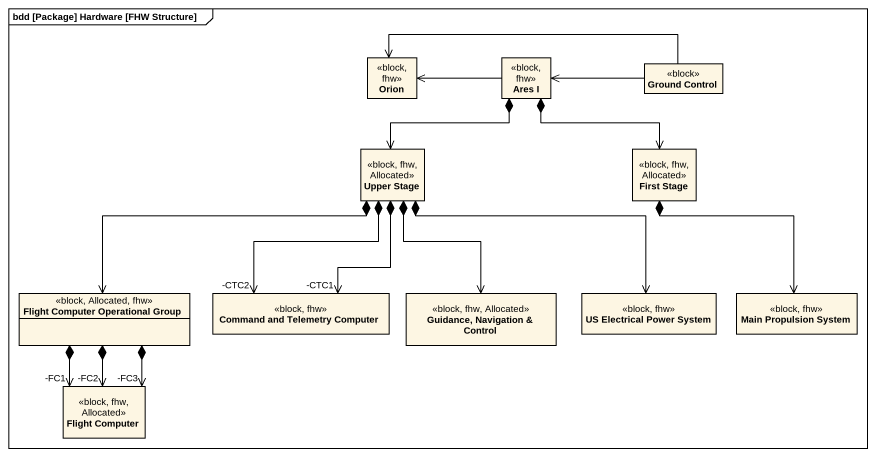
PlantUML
@startuml
mainframe bdd [Package] Hardware [FHW Structure]
hide circle
hide empty members
class Orion <<block, fhw>>
class "Ares I" as Ares_I <<block, fhw>>
class "Ground Control" as Ground_Control <<block>>
class "Upper Stage" as Upper_Stage <<block, fhw, Allocated>>
class "First Stage" as First_Stage <<block, fhw, Allocated>>
class "Flight Computer Operational Group" as Flight_Computer_Operational <<block, Allocated, fhw>>
class "Command and Telemetry Computer" as Command_and_Telemetry <<block, fhw>>
class "Guidance, Navigation & Control" as Guidance_Navigation_Control <<block, fhw, Allocated>>
class "US Electrical Power System" as US_Electrical_Power_System <<block, fhw>>
class "Main Propulsion System" as Main_Propulsion_System <<block, fhw>>
class "Flight Computer" as Flight_Computer <<block, fhw, Allocated>>
Ares_I -left-> Orion
Ares_I *--> Upper_Stage
Ares_I *--> First_Stage
Ground_Control -left-> Orion
Ground_Control -left-> Ares_I
Upper_Stage *-left-> Flight_Computer_Operational
Upper_Stage *--> "-CTC1" Command_and_Telemetry
Upper_Stage *--> "-CTC2" Command_and_Telemetry
Upper_Stage *--> Guidance_Navigation_Control
Upper_Stage *-right-> US_Electrical_Power_System
First_Stage *--> Main_Propulsion_System
Flight_Computer_Operational *--> "-FC1" Flight_Computer
Flight_Computer_Operational *--> "-FC3" Flight_Computer
Flight_Computer_Operational *--> "-FC2" Flight_Computer
@enduml
